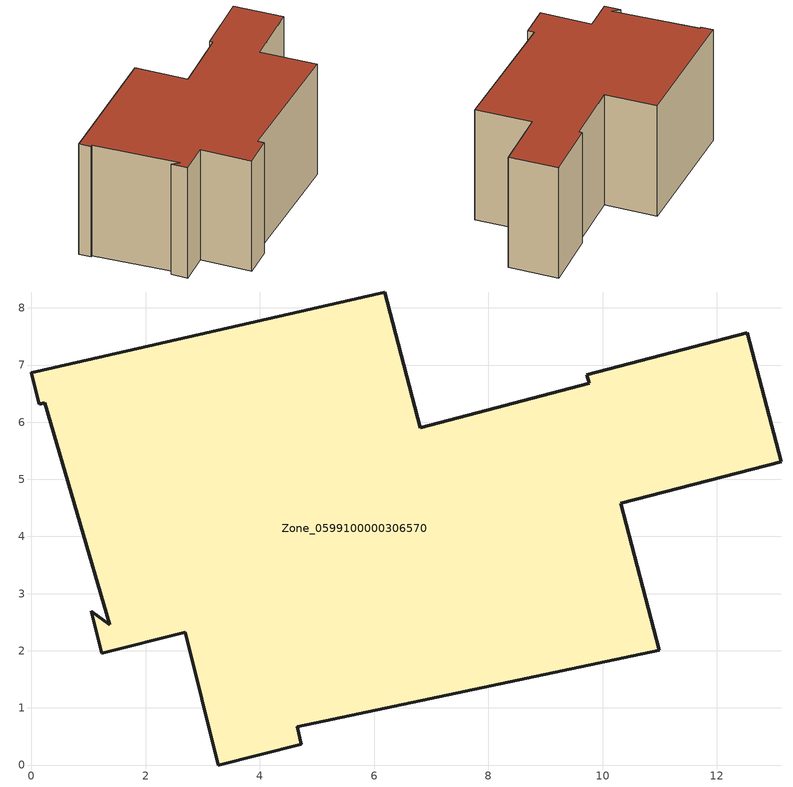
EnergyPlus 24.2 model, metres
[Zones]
Zone_0599100000306570
 floor ground (C_G): 6.8,5.9 9.76,6.68 9.72,6.83 12.53,7.57 13.12,5.31 10.31,4.58 10.99,2.01 4.65,0.67 4.72,0.36 3.27,0 2.69,2.32 1.23,1.96 1.05,2.69 1.37,2.46 0.24,6.34 0.14,6.31 0,6.87 6.18,8.28 z0
 wall outside (C_F): 13.12,5.31 12.53,7.57 9.72,6.83 9.76,6.68 6.8,5.9 6.18,8.28 0,6.87 0.14,6.31 0.24,6.34 1.37,2.46 1.05,2.69 1.23,1.96 2.69,2.32 3.27,0 4.72,0.36 4.65,0.67 10.99,2.01 10.31,4.58 13.12,5.31 z0:5.78
 roof outside (C_R): 0.24,6.34 1.37,2.46 1.05,2.69 1.23,1.96 2.69,2.32 3.27,0 4.72,0.36 4.65,0.67 10.99,2.01 10.31,4.58 13.12,5.31 12.53,7.57 9.72,6.83 9.76,6.68 6.8,5.9 6.18,8.28 0,6.87 0.14,6.31 z5.78
[BUILDING]
Pand.0599100000306570: North Axis=0; Terrain=City; Loads Convergence Tolerance Value=0.04; Temperature Convergence Tolerance Value=0.4; Solar Distribution=FullExterior; Maximum Number of Warmup Days=25; Minimum Number of Warmup Days=1
[Site:Location]
Rotterdam.The.Hague.AP_ZH_NLD Design_Conditions: Latitude=51.96; Longitude=4.45; Time Zone=1; Elevation=-4.5
[SITE:GROUNDTEMPERATURE:BUILDINGSURFACE]
18, 18, 18, 18, 18, 18, 18, 18, 18, 18, 18, 18
[MATERIAL] Thermal Absorptance=0.9; Solar Absorptance=0.7; Visible Absorptance=0.7
Name | Roughness | Thickness | Conductivity | Density | Specific Heat
G.TI.1965-1974 | MediumSmooth | 0.15 | 0.882353 | 540 | 1210
F.TI.1965-1974 | Rough | 0.3 | 0.697674 | 1920 | 840
R.TI.1965-1974 | MediumRough | 0.2 | 0.232558 | 1500 | 1000
[CONSTRUCTION]
C_G: G.TI.1965-1974
C_F: F.TI.1965-1974
C_R: R.TI.1965-1974
[ZONE]
Zone_0599100000306570: Type=1; Multiplier=1; Ceiling Height=Autocalculate; Volume=Autocalculate; Floor Area=autocalculate; Part of Total Floor Area=Yes
[ZONEINFILTRATION:DESIGNFLOWRATE]
Infil_Zone_0599100000306570: Zone or ZoneList or Space or SpaceList=Zone_0599100000306570; Schedule=AlwaysOn; Design Flow Rate Calculation Method=Flow/Area; Flow Rate per Floor Area=0.003; Constant Term Coefficient=1; Temperature Term Coefficient=0; Velocity Term Coefficient=0; Velocity Squared Term Coefficient=0
[HVACTEMPLATE:ZONE:IDEALLOADSAIRSYSTEM]
Zone_0599100000306570: Maximum Heating Supply Air Temperature=50; Minimum Cooling Supply Air Temperature=13; Maximum Heating Supply Air Humidity Ratio=0.0156; Minimum Cooling Supply Air Humidity Ratio=0.0077; Heating Limit=NoLimit; Cooling Limit=NoLimit; Dehumidification Control Type=ConstantSensibleHeatRatio; Cooling Sensible Heat Ratio=0.7; Dehumidification Setpoint=60; Humidification Control Type=None; Humidification Setpoint=30; Outdoor Air Method=None; Outdoor Air Flow Rate per Person=0.00944; Outdoor Air Flow Rate per Zone Floor Area=0; Outdoor Air Flow Rate per Zone=0; Demand Controlled Ventilation Type=None; Outdoor Air Economizer Type=NoEconomizer; Heat Recovery Type=None; Sensible Heat Recovery Effectiveness=0.7; Latent Heat Recovery Effectiveness=0.65
[ZONECONTROL:THERMOSTAT]
ThermostatControl_Zone_0599100000306570: Zone or ZoneList=Zone_0599100000306570; Control Type Schedule=DualSetpointControlType; Control 1=Thermostat_Zone_0599100000306570; Temperature Difference Between Cutout And Setpoint=0
[THERMOSTATSETPOINT:DUALSETPOINT]
Thermostat_Zone_0599100000306570: Heating Setpoint Temperature Schedule=HeatingSetpoint_Zone_0599100000306570; Cooling Setpoint Temperature Schedule=CoolingSetpoint_Zone_0599100000306570
[SCHEDULE:COMPACT]
HeatingSetpoint_Zone_0599100000306570: Through: 12/31, For: AllDays, Until: 24:00, 21
CoolingSetpoint_Zone_0599100000306570: Through: 12/31, For: AllDays, Until: 24:00, 24
DualSetpointControlType: Through: 12/31, For: AllDays, Until: 24:00, 4
AlwaysOn: Through: 12/31, For: AllDays, Until: 24:00, 1
